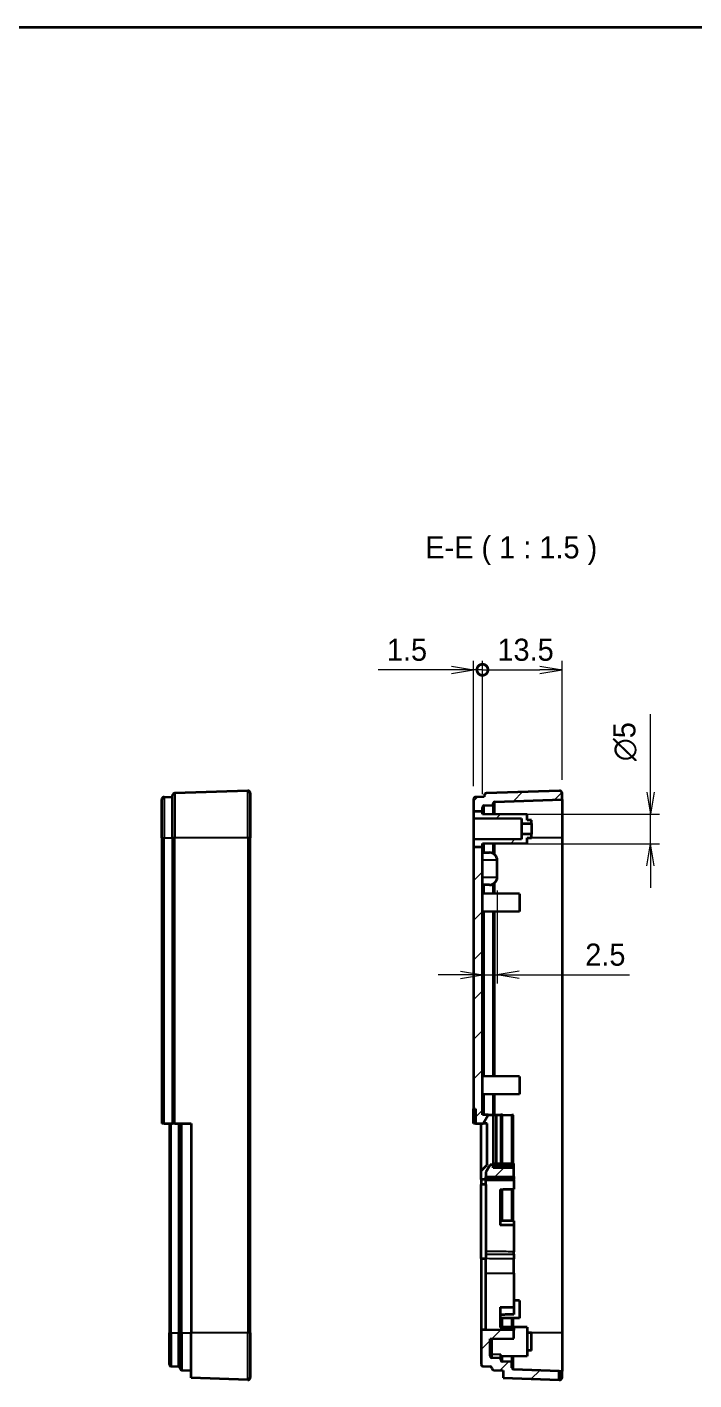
# Model space of a CAD drawing. Header units: millimetres. Extents: x 0 to 2180, y 0 to 422.
# Drawn here: x 1778.5 to 1891.6, y 192 to 421.5 of the extents above; entities that cross this region are included whole.
import ezdxf

# ---------------------------------------------------------------- set-up
doc = ezdxf.new("R2010")
doc.units = ezdxf.units.MM
doc.header["$LTSCALE"] = 1.5
doc.layers.get('Defpoints').update_dxf_attribs({"lineweight": 25})
for name, color, linetype, lineweight in [('Border (ISO)', 7, 'Continuous', 35), ('Dimension (ISO)', 7, 'Continuous', 18), ('Dimension (ISO) @ 1', 7, 'Continuous', 18), ('Hatch (ISO)', 1, 'Continuous', 18), ('Symbol (ISO)', 7, 'Continuous', 18), ('Visible (ISO)', 7, 'Continuous', 35), ('Visible Narrow (ISO)', 7, 'Continuous', 25)]:
    doc.layers.add(name, color=color, linetype=linetype, lineweight=lineweight)
doc.styles.add('Note Text (TK)', font='MS PGothic.ttf')
doc.dimstyles.new('Default - Method 1b (TK)', dxfattribs={"dimscale": 1.5, "dimtxt": 2.5, "dimasz": 2.5, "dimexe": 1, "dimexo": 1.5, "dimgap": 1, "dimtad": 1, "dimrnd": 1e-08, "dimdsep": 46, "dimtxsty": 'Note Text (TK)', "dimblk": 'OPEN', "dimcen": 0.09, "dimdle": 5, "dimclrd": 100, "dimclre": 100, "dimclrt": 7, "dimadec": 1, "dimazin": 1, "dimtfac": 1, "dimtmove": 0, "dimatfit": 3, "dimldrblk": 'OPEN', "dimfxl": 1, "dimtolj": 1, "dimlwd": -1, "dimlwe": -1, "dimarcsym": 0})
pattern_1 = [(45, (1572.25, -12), (-3.367596, 3.367596), [])]

# ---------------------------------------------------------------- blocks, each defined once
blk = doc.blocks.new('図面枠 tk図枠')
at = {"layer": 'Border (ISO)'}
blk.add_line((14.5, 289), (405.5, 289), dxfattribs=at)
blk = doc.blocks.new('_DotSmall')
at = {"color": 0, "linetype": 'ByBlock', "const_width": 0.5}
blk.add_lwpolyline([(-0.0625, 0, 1), (0.0625, 0, 1)], format="xyb", close=True, dxfattribs=at)
blk = doc.blocks.new('_Open')
at = {"color": 0, "linetype": 'ByBlock', "lineweight": -2}
for p, q in [((-1, 0.167), (0, 0)), ((-1, -0.167), (0, 0)), ((0, 0), (-1, 0))]:
    blk.add_line(p, q, dxfattribs=at)
blk = doc.blocks.new('*D186')
at = {"layer": 'Defpoints', "color": 0}
for p in [(1855.69, 312.45), (1854.19, 290.47), (1855.69, 289.11)]:
    blk.add_point(p, dxfattribs=at)
at = {"layer": 'Dimension (ISO)', "color": 100}
for p, q in [((1850.44, 312.45), (1837.98, 312.45)), ((1854.19, 292.72), (1854.19, 313.95)), ((1855.69, 312.45), (1854.19, 312.45)), ((1855.69, 291.36), (1855.69, 313.95)), ((1855.69, 312.45), (1863.19, 312.45))]:
    blk.add_line(p, q, dxfattribs=at)
at = {"layer": 'Dimension (ISO)', "color": 100, "xscale": 3.75, "yscale": 3.75, "zscale": 3.75}
blk.add_blockref('_Open', (1854.19, 312.45), dxfattribs=at)
at = {"layer": 'Dimension (ISO)', "color": 100, "xscale": 3.75, "yscale": 3.75, "zscale": 3.75, "rotation": 180}
blk.add_blockref('_DotSmall', (1855.69, 312.45), dxfattribs=at)
at = {"layer": 'Dimension (ISO)', "color": 7, "insert": (1839.48, 315.83), "char_height": 3.75, "attachment_point": 4, "style": 'Note Text (TK)'}
blk.add_mtext('\\A1;1.5', dxfattribs=at)
blk = doc.blocks.new('*D187')
at = {"layer": 'Defpoints', "color": 0}
for p in [(1869.19, 312.45), (1869.19, 291.54), (1855.69, 289.11)]:
    blk.add_point(p, dxfattribs=at)
at = {"layer": 'Dimension (ISO)', "color": 100}
for p, q in [((1855.69, 291.36), (1855.69, 313.95)), ((1855.69, 312.45), (1865.44, 312.45)), ((1869.19, 293.79), (1869.19, 313.95))]:
    blk.add_line(p, q, dxfattribs=at)
at = {"layer": 'Dimension (ISO)', "color": 100, "xscale": 3.75, "yscale": 3.75, "zscale": 3.75, "rotation": 180}
blk.add_blockref('_DotSmall', (1855.69, 312.45), dxfattribs=at)
at = {"layer": 'Dimension (ISO)', "color": 100, "xscale": 3.75, "yscale": 3.75, "zscale": 3.75}
blk.add_blockref('_Open', (1869.19, 312.45), dxfattribs=at)
at = {"layer": 'Dimension (ISO)', "color": 7, "insert": (1858.23, 315.83), "char_height": 3.75, "attachment_point": 4, "style": 'Note Text (TK)'}
blk.add_mtext('\\A1;13.5', dxfattribs=at)
blk = doc.blocks.new('*D188')
at = {"layer": 'Defpoints', "color": 0}
for p in [(1858.19, 277.26), (1855.69, 260.72), (1858.19, 260.72)]:
    blk.add_point(p, dxfattribs=at)
at = {"layer": 'Dimension (ISO)', "color": 100}
for p, q in [((1858.19, 275.01), (1858.19, 259.22)), ((1851.94, 260.72), (1848.19, 260.72)), ((1855.69, 260.72), (1858.19, 260.72)), ((1861.94, 260.72), (1880.63, 260.72))]:
    blk.add_line(p, q, dxfattribs=at)
at = {"layer": 'Dimension (ISO)', "color": 100, "xscale": 3.75, "yscale": 3.75, "zscale": 3.75}
blk.add_blockref('_Open', (1855.69, 260.72), dxfattribs=at)
at = {"layer": 'Dimension (ISO)', "color": 100, "xscale": 3.75, "yscale": 3.75, "zscale": 3.75, "rotation": 180}
blk.add_blockref('_Open', (1858.19, 260.72), dxfattribs=at)
at = {"layer": 'Dimension (ISO)', "color": 7, "insert": (1873.12, 264.1), "char_height": 3.75, "attachment_point": 4, "style": 'Note Text (TK)'}
blk.add_mtext('\\A1;2.5', dxfattribs=at)
blk = doc.blocks.new('*D189')
at = {"layer": 'Defpoints', "color": 0}
for p in [(1855.69, 287.95), (1884.19, 287.95), (1855.69, 282.95)]:
    blk.add_point(p, dxfattribs=at)
at = {"layer": 'Dimension (ISO)', "color": 100}
for p, q in [((1884.19, 291.7), (1884.19, 304.95)), ((1857.94, 287.95), (1885.69, 287.95)), ((1884.19, 282.95), (1884.19, 287.95)), ((1857.94, 282.95), (1885.69, 282.95)), ((1884.19, 279.2), (1884.19, 275.45))]:
    blk.add_line(p, q, dxfattribs=at)
at = {"layer": 'Dimension (ISO)', "color": 100, "xscale": 3.75, "yscale": 3.75, "zscale": 3.75}
for p, rotation in [((1884.19, 287.95), 270), ((1884.19, 282.95), 90)]:
    blk.add_blockref('_Open', p, dxfattribs=dict(at, rotation=rotation))
at = {"layer": 'Dimension (ISO)', "color": 7, "insert": (1879.87, 296.95), "char_height": 3.75, "attachment_point": 4, "rotation": 90, "style": 'Note Text (TK)'}
blk.add_mtext('\\A1;\\fAIGDT|b0|i0;n\\fＭＳ Ｐゴシック|b0|i0;5', dxfattribs=at)

msp = doc.modelspace()

# ---------------------------------------------------------------- hatches: boundary and pattern name
at = {"layer": 'Hatch (ISO)'}
h = msp.add_hatch(dxfattribs=at)
h.set_pattern_fill('ANSI31', color=256, scale=38.1, style=0)
h.set_pattern_definition(pattern_1)
edge = h.paths.add_edge_path()
edge.add_line((1854.1869, 288.4443), (1855.6869, 288.4443))
edge.add_line((1855.6869, 288.4443), (1855.6869, 289.1148))
edge.add_ellipse((1855.9869, 289.1148), major_axis=(-0.3, 0), ratio=1, start_angle=272, end_angle=360, ccw=False)
edge.add_line((1855.9764, 289.4146), (1857.4869, 289.4674))
edge.add_line((1857.4869, 289.4674), (1857.4869, 289.7539))
edge.add_ellipse((1857.7869, 289.7539), major_axis=(-0.3, 0), ratio=1, start_angle=272, end_angle=360, ccw=False)
edge.add_line((1857.7764, 290.0537), (1869.1869, 290.4522))
edge.add_line((1869.1869, 290.4522), (1869.1869, 291.5389))
edge.add_ellipse((1868.7869, 291.5389), major_axis=(0.4, 0), ratio=1, start_angle=0, end_angle=92)
edge.add_line((1868.7729, 291.9386), (1856.3729, 291.5056))
edge.add_ellipse((1856.3869, 291.1058), major_axis=(-0.014, 0.3998), ratio=1, start_angle=0, end_angle=88)
edge.add_line((1855.9869, 291.1058), (1855.9869, 290.9159))
edge.add_line((1855.9869, 290.9159), (1854.5729, 290.8665))
edge.add_ellipse((1854.5869, 290.4668), major_axis=(-0.014, 0.3998), ratio=1, start_angle=0, end_angle=88)
edge.add_line((1854.1869, 290.4668), (1854.1869, 288.4443))
h = msp.add_hatch(dxfattribs=at)
h.set_pattern_fill('ANSI31', color=256, scale=38.1, style=0)
h.set_pattern_definition(pattern_1)
h.paths.add_polyline_path([(1855.6869, 287.9531), (1855.6869, 288.4443), (1854.1869, 288.4443), (1854.1869, 287.2738), (1862.2869, 287.2031), (1862.2869, 286.3679), (1863.9869, 286.3531), (1863.9869, 286.947), (1863.2869, 286.9531), (1863.2869, 287.8867)])
h = msp.add_hatch(dxfattribs=at)
h.set_pattern_fill('ANSI31', color=256, scale=38.1, style=0)
h.set_pattern_definition(pattern_1)
h.paths.add_polyline_path([(1854.1869, 282.419), (1855.6869, 282.419), (1855.6869, 282.9531), (1863.2869, 283.0194), (1863.2869, 283.9531), (1863.9869, 283.9592), (1863.9869, 284.5531), (1862.2869, 284.5382), (1862.2869, 283.7031), (1854.1869, 283.6324)])
h = msp.add_hatch(dxfattribs=at)
h.set_pattern_fill('ANSI31', color=256, scale=38.1, style=0)
h.set_pattern_definition(pattern_1)
h.paths.add_polyline_path([(1854.1869, 282.419), (1854.1869, 237.9557), (1854.4869, 237.9531), (1854.4869, 235.4941), (1855.8377, 235.4823), (1856.6819, 236.9444), (1855.6869, 236.9531), (1855.6869, 282.419)])
h = msp.add_hatch(dxfattribs=at)
h.set_pattern_fill('ANSI31', color=256, scale=38.1, style=0)
h.set_pattern_definition(pattern_1)
h.paths.add_polyline_path([(1856.2869, 226.4531), (1860.9869, 226.4941), (1860.9869, 227.9182), (1857.4869, 227.9487), (1857.4869, 228.4531), (1856.9869, 228.4531), (1856.2869, 227.2406)])
h = msp.add_hatch(dxfattribs=at)
h.set_pattern_fill('ANSI31', color=256, scale=38.1, style=0)
h.set_pattern_definition(pattern_1)
edge = h.paths.add_edge_path()
edge.add_line((1859.1869, 192.3023), (1868.6869, 191.9705))
edge.add_line((1868.6869, 191.9705), (1868.6869, 193.4714))
edge.add_line((1868.6869, 193.4714), (1860.9764, 193.7407))
edge.add_ellipse((1860.9869, 194.0405), major_axis=(-0.0105, -0.2998), ratio=1, start_angle=272, end_angle=360, ccw=False)
edge.add_line((1860.6869, 194.0405), (1860.6869, 195.0333))
edge.add_line((1860.6869, 195.0333), (1859.0764, 195.0896))
edge.add_ellipse((1859.0869, 195.3894), major_axis=(-0.0105, -0.2998), ratio=1, start_angle=272, end_angle=360, ccw=False)
edge.add_line((1858.7869, 195.3894), (1858.7869, 195.6887))
edge.add_line((1858.7869, 195.6887), (1857.2764, 195.7415))
edge.add_ellipse((1857.2869, 196.0413), major_axis=(-0.0105, -0.2998), ratio=1, start_angle=272, end_angle=360, ccw=False)
edge.add_line((1856.9869, 196.0413), (1856.9869, 198.9531))
edge.add_line((1856.9869, 198.9531), (1860.9869, 198.988))
edge.add_line((1860.9869, 198.988), (1860.9869, 200.412))
edge.add_line((1860.9869, 200.412), (1856.2869, 200.4531))
edge.add_line((1856.2869, 200.4531), (1855.4869, 200.4461))
edge.add_line((1855.4869, 200.4461), (1855.4869, 194.5928))
edge.add_ellipse((1855.7869, 194.5928), major_axis=(-0.3, 0), ratio=1, start_angle=0, end_angle=88)
edge.add_line((1855.7764, 194.293), (1856.9973, 194.2503))
edge.add_ellipse((1856.9869, 193.9505), major_axis=(0.0105, 0.2998), ratio=1, start_angle=272, end_angle=360, ccw=False)
edge.add_line((1857.2869, 193.9505), (1857.2869, 193.9409))
edge.add_ellipse((1857.5869, 193.9409), major_axis=(-0.3, 0), ratio=1, start_angle=0, end_angle=88)
edge.add_line((1857.5764, 193.6411), (1859.1869, 193.5848))
edge.add_line((1859.1869, 193.5848), (1859.1869, 192.3023))

# ---------------------------------------------------------------- linework, layer by layer
at = {"layer": 'Visible (ISO)'}
for p, q in [((1815.8995, 291.9386), (1803.4995, 291.5056)), ((1816.3135, 291.5389), (1816.3135, 283.9531)), ((1868.7729, 291.9386), (1856.3729, 291.5056)), ((1869.1869, 290.4522), (1869.1869, 291.5389)), ((1801.3135, 283.9531), (1801.3135, 290.4668)), ((1801.6995, 290.8665), (1803.1135, 290.9159)), ((1803.1135, 283.9531), (1803.1135, 291.1058)), ((1854.1869, 290.4668), (1854.1869, 288.4443)), ((1855.9869, 290.9159), (1854.5729, 290.8665)), ((1855.9764, 289.4146), (1857.4869, 289.4674)), ((1855.9869, 291.1058), (1855.9869, 290.9159)), ((1857.4869, 289.4674), (1857.4869, 289.7539)), ((1857.4869, 289.4674), (1857.4869, 287.9374)), ((1857.7764, 290.0537), (1869.1869, 290.4522)), ((1869.1869, 290.4522), (1869.1869, 283.9531)), ((1854.1869, 288.4443), (1855.6869, 288.4443)), ((1854.1869, 288.4443), (1854.1869, 287.2738)), ((1854.1869, 287.2738), (1862.2869, 287.2031)), ((1854.1869, 287.2738), (1854.1869, 283.6324)), ((1855.6869, 288.4443), (1855.6869, 289.1148)), ((1855.6869, 287.9531), (1855.6869, 288.4443)), ((1863.2869, 287.8867), (1855.6869, 287.9531)), ((1862.2869, 287.2031), (1862.2869, 286.3679)), ((1863.2869, 286.9531), (1863.2869, 287.8867)), ((1863.9869, 286.947), (1863.2869, 286.9531)), ((1863.9869, 286.3531), (1863.9869, 286.947)), ((1862.2869, 286.3679), (1863.9869, 286.3531)), ((1862.2869, 286.3679), (1862.2869, 284.5382)), ((1863.9869, 286.3531), (1863.9869, 284.5531)), ((1801.3135, 283.9531), (1801.3135, 235.4967)), ((1803.1135, 283.9531), (1803.1135, 235.481)), ((1816.3135, 199.9531), (1816.3135, 283.9531)), ((1862.2869, 283.7031), (1854.1869, 283.6324)), ((1854.1869, 283.6324), (1854.1869, 282.419)), ((1854.1869, 282.419), (1854.1869, 237.9557)), ((1854.1869, 282.419), (1855.6869, 282.419)), ((1855.6869, 282.9531), (1863.2869, 283.0194)), ((1855.6869, 282.419), (1855.6869, 282.9531)), ((1855.6869, 236.9531), (1855.6869, 282.419)), ((1857.4869, 282.9688), (1857.4869, 281.2958)), ((1863.9869, 284.5531), (1862.2869, 284.5382)), ((1862.2869, 284.5382), (1862.2869, 283.7031)), ((1863.2869, 283.9531), (1863.9869, 283.9592)), ((1863.2869, 283.0194), (1863.2869, 283.9531)), ((1863.9869, 283.9592), (1863.9869, 284.5531)), ((1869.1869, 283.9531), (1869.1869, 199.9531)), ((1855.6869, 281.4531), (1856.8982, 281.4425)), ((1858.1869, 277.2636), (1858.1869, 280.1425)), ((1856.8982, 275.9636), (1855.6869, 275.9531)), ((1857.4869, 276.1103), (1857.4869, 274.4923)), ((1861.9869, 274.4531), (1855.6869, 274.508)), ((1861.9869, 274.4531), (1861.9869, 271.4531)), ((1861.9869, 271.4531), (1855.6869, 271.3981)), ((1857.4869, 271.4138), (1857.4869, 243.4923)), ((1861.9869, 243.4531), (1855.6869, 243.508)), ((1861.9869, 243.4531), (1861.9869, 240.4531)), ((1861.9869, 240.4531), (1855.6869, 240.3981)), ((1857.4869, 240.4138), (1857.4869, 236.9374)), ((1854.1869, 237.9557), (1854.4869, 237.9531)), ((1854.1869, 236.9531), (1854.1869, 237.9557)), ((1854.1869, 235.4967), (1854.1869, 236.9531)), ((1854.4869, 237.9531), (1854.4869, 235.4941)), ((1856.6819, 236.9444), (1855.6869, 236.9531)), ((1855.8377, 235.4823), (1856.6819, 236.9444)), ((1856.6819, 236.9444), (1857.4869, 236.9374)), ((1857.4869, 236.9374), (1857.4869, 228.4531)), ((1857.4869, 236.9374), (1857.9869, 236.933)), ((1857.9869, 236.933), (1858.7869, 236.926)), ((1857.9869, 236.933), (1857.9869, 228.723)), ((1859.0764, 236.9235), (1858.7869, 236.926)), ((1858.7869, 236.926), (1858.7869, 228.7149)), ((1859.0764, 236.9235), (1860.6869, 236.9094)), ((1860.9764, 236.9069), (1860.6869, 236.9094)), ((1860.6869, 236.9094), (1860.6869, 228.6957)), ((1801.6995, 235.4933), (1801.3135, 235.4967)), ((1801.6995, 235.4933), (1803.1135, 235.481)), ((1802.6135, 235.4854), (1802.6135, 199.9531)), ((1803.4995, 235.4776), (1803.1135, 235.481)), ((1803.4995, 235.4776), (1806.3135, 235.4531)), ((1804.4135, 235.4696), (1804.4135, 199.9531)), ((1806.3135, 235.4531), (1806.3135, 199.9531)), ((1854.4869, 235.4941), (1854.1869, 235.4967)), ((1854.4869, 235.4941), (1855.8377, 235.4823)), ((1855.4869, 227.4531), (1855.4869, 235.4854)), ((1856.4869, 235.4766), (1855.8377, 235.4823)), ((1856.4869, 228.4531), (1856.4869, 235.4766)), ((1855.4869, 227.4531), (1856.4869, 228.4531)), ((1855.4869, 225.9803), (1855.4869, 227.4531)), ((1856.9869, 228.4531), (1856.2869, 227.2406)), ((1856.2869, 227.2406), (1856.2869, 226.4531)), ((1857.4869, 228.4531), (1856.9869, 228.4531)), ((1857.4869, 228.7281), (1860.9869, 228.6926)), ((1857.4869, 227.9487), (1857.4869, 228.4531)), ((1860.9869, 227.9182), (1857.4869, 227.9487)), ((1860.9869, 228.4247), (1860.9869, 228.6926)), ((1860.9869, 228.2591), (1860.9869, 228.4247)), ((1860.9869, 227.9182), (1860.9869, 228.2591)), ((1860.9869, 226.4941), (1860.9869, 227.9182)), ((1856.2869, 225.973), (1855.4869, 225.9803)), ((1855.4869, 225.9803), (1855.4869, 225.125)), ((1855.4869, 212.5881), (1855.4869, 225.125)), ((1856.2869, 226.4531), (1860.9869, 226.4941)), ((1856.2869, 226.0042), (1856.2869, 226.4531)), ((1856.2869, 226.0042), (1856.2869, 225.9754)), ((1856.2869, 225.973), (1856.2869, 225.9754)), ((1856.2869, 225.1196), (1856.2869, 225.973)), ((1856.2869, 225.8662), (1860.9869, 225.9102)), ((1856.2869, 225.1196), (1856.2869, 212.5865)), ((1860.9869, 226.4941), (1860.9869, 226.0472)), ((1860.9869, 225.9102), (1860.9869, 226.0472)), ((1860.9869, 225.9102), (1860.9869, 224.3265)), ((1858.6869, 224.3011), (1858.6869, 218.239)), ((1858.7869, 224.3022), (1858.7869, 218.9863)), ((1860.6869, 224.3232), (1860.6869, 218.9618)), ((1860.9869, 218.9579), (1860.9869, 218.2296)), ((1860.9869, 218.2296), (1860.9869, 213.7252)), ((1860.9869, 213.2838), (1860.9869, 213.7252)), ((1855.4869, 212.5881), (1855.4869, 200.4461)), ((1856.2869, 210.1102), (1856.2869, 212.5865)), ((1860.9869, 213.2838), (1860.9869, 212.5186)), ((1860.9869, 210.087), (1860.9869, 212.5186)), ((1856.2869, 200.4531), (1856.2869, 210.1102)), ((1860.9869, 210.087), (1860.9869, 204.3385)), ((1858.6869, 204.3416), (1858.6869, 200.8416)), ((1861.9869, 205.4531), (1860.9869, 205.4618)), ((1860.9869, 204.3385), (1860.9869, 203.0625)), ((1861.9869, 205.4531), (1861.9869, 202.4531)), ((1861.9869, 202.4531), (1858.6869, 202.4243)), ((1858.7869, 202.4251), (1858.7869, 200.9374)), ((1860.6869, 202.4417), (1860.6869, 200.9208)), ((1802.6135, 194.5928), (1802.6135, 199.9531)), ((1804.4135, 193.9409), (1804.4135, 199.9531)), ((1806.3135, 192.3023), (1806.3135, 199.9531)), ((1816.3135, 199.9531), (1816.3135, 192.3673)), ((1856.2869, 200.4531), (1855.4869, 200.4461)), ((1855.4869, 200.4461), (1855.4869, 194.5928)), ((1860.9869, 200.412), (1856.2869, 200.4531)), ((1863.2869, 200.8981), (1858.6869, 200.9382)), ((1860.9869, 200.8184), (1860.9869, 200.412)), ((1860.9869, 198.988), (1860.9869, 200.412)), ((1863.2869, 200.8981), (1863.2869, 196.008)), ((1863.9869, 199.947), (1863.2869, 199.9531)), ((1863.9869, 196.9592), (1863.9869, 199.947)), ((1869.1869, 199.9531), (1869.1869, 193.454)), ((1856.9869, 198.9531), (1860.9869, 198.988)), ((1856.9869, 196.0413), (1856.9869, 198.9531)), ((1858.7869, 195.6887), (1857.2764, 195.7415)), ((1858.7869, 195.6939), (1858.7869, 196.2586)), ((1863.2869, 196.008), (1858.7869, 195.9688)), ((1858.7869, 195.6887), (1858.7869, 195.6939)), ((1858.7869, 195.3894), (1858.7869, 195.6887)), ((1860.6869, 195.9854), (1860.6869, 195.0333)), ((1863.9869, 196.9592), (1863.2869, 196.9531)), ((1802.903, 194.293), (1804.124, 194.2503)), ((1804.703, 193.6411), (1806.3135, 193.5848)), ((1855.7764, 194.293), (1856.9973, 194.2503)), ((1857.2869, 193.9505), (1857.2869, 193.9409)), ((1857.5764, 193.6411), (1859.1869, 193.5848)), ((1860.6869, 195.0333), (1859.0764, 195.0896)), ((1859.1869, 193.5848), (1859.1869, 192.3023)), ((1860.6869, 194.0405), (1860.6869, 195.0333)), ((1868.6869, 193.4714), (1860.9764, 193.7407)), ((1868.6869, 191.9705), (1868.6869, 193.4714)), ((1868.6869, 193.4714), (1868.8008, 193.4675)), ((1868.8008, 193.4675), (1869.1869, 193.454)), ((1869.1869, 192.3673), (1869.1869, 193.454)), ((1815.8995, 191.9675), (1806.3135, 192.3023)), ((1859.1869, 192.3023), (1868.6869, 191.9705)), ((1868.6869, 191.9705), (1868.7729, 191.9675))]:
    msp.add_line(p, q, dxfattribs=at)
for centre, radius, start, end in [((1815.9135, 291.5389), 0.4, 0, 92), ((1868.7869, 291.5389), 0.4, 0, 92), ((1801.7135, 290.4668), 0.4, 92, 180), ((1803.5135, 291.1058), 0.4, 92, 180), ((1854.5869, 290.4668), 0.4, 92, 180), ((1855.9869, 289.1148), 0.3, 92, 180), ((1856.3869, 291.1058), 0.4, 92, 180), ((1857.7869, 289.7539), 0.3, 92, 180), ((1856.8869, 280.1425), 1.3, 0, 89.5), ((1856.8869, 277.2636), 1.3, 270.5, 0), ((1857.2869, 196.0413), 0.3, 180, 268), ((1859.0869, 195.3894), 0.3, 180, 268), ((1802.9135, 194.5928), 0.3, 180, 268), ((1804.1135, 193.9505), 0.3, 0, 88), ((1804.7135, 193.9409), 0.3, 180, 268), ((1855.7869, 194.5928), 0.3, 180, 268), ((1856.9869, 193.9505), 0.3, 0, 88), ((1857.5869, 193.9409), 0.3, 180, 268), ((1860.9869, 194.0405), 0.3, 180, 268), ((1815.9135, 192.3673), 0.4, 268, 0), ((1868.7869, 192.3673), 0.4, 268, 0)]:
    msp.add_arc(centre, radius, start, end, dxfattribs=at)
for points in [[(1856.2869, 225.1196), (1855.8869, 225.1223), (1855.4869, 225.125)], [(1858.6869, 224.3011), (1859.8363, 224.3138), (1860.9869, 224.3265)], [(1860.9869, 218.9579), (1859.8377, 218.9728), (1858.6869, 218.9876)], [(1860.9869, 218.2296), (1859.8363, 218.2343), (1858.6869, 218.239)], [(1855.4869, 212.5881), (1855.8869, 212.5873), (1856.2869, 212.5865)], [(1858.6869, 204.3416), (1859.8362, 204.34), (1860.9869, 204.3385)], [(1860.9869, 203.0625), (1859.8379, 203.0464), (1858.6869, 203.0302)], [(1860.9869, 200.8184), (1859.8362, 200.83), (1858.6869, 200.8416)]]:
    msp.add_open_spline(points, degree=2, dxfattribs=at)
at = {"layer": 'Visible Narrow (ISO)'}
for p, q in [((1815.8995, 283.9531), (1815.8995, 291.9386)), ((1801.6995, 290.8665), (1801.6995, 283.9531)), ((1803.4995, 291.5056), (1803.4995, 283.9531)), ((1855.9764, 287.9505), (1855.9764, 289.4146)), ((1857.7764, 287.9348), (1857.7764, 290.0537)), ((1801.3135, 283.9531), (1801.6995, 283.9531)), ((1801.6995, 235.4933), (1801.6995, 283.9531)), ((1801.6995, 283.9531), (1803.1135, 283.9531)), ((1803.4995, 283.9531), (1803.1135, 283.9531)), ((1803.4995, 235.4776), (1803.4995, 283.9531)), ((1815.8995, 283.9531), (1803.4995, 283.9531)), ((1816.3135, 283.9531), (1815.8995, 283.9531)), ((1815.8995, 283.9531), (1815.8995, 199.9531)), ((1855.9764, 281.4505), (1855.9764, 282.9556)), ((1857.7764, 281.0906), (1857.7764, 282.9713)), ((1869.1869, 283.9531), (1863.2869, 283.9531)), ((1858.1869, 280.1425), (1855.6869, 280.1549)), ((1855.6869, 277.2512), (1858.1869, 277.2636)), ((1855.9764, 274.5055), (1855.9764, 275.9556)), ((1857.7764, 274.4898), (1857.7764, 276.3156)), ((1855.9764, 243.5055), (1855.9764, 271.4006)), ((1857.7764, 243.4898), (1857.7764, 271.4163)), ((1855.9764, 236.9505), (1855.9764, 240.4006)), ((1857.7764, 236.9348), (1857.7764, 240.4163)), ((1854.1869, 236.9531), (1854.4869, 236.9531)), ((1859.0764, 228.712), (1859.0764, 236.9235)), ((1860.9764, 228.6927), (1860.9764, 236.9069)), ((1802.903, 199.9531), (1802.903, 235.4828)), ((1804.124, 235.4722), (1804.124, 199.9531)), ((1804.703, 199.9531), (1804.703, 235.4671)), ((1859.0764, 218.9826), (1859.0764, 224.3054)), ((1860.9764, 218.9581), (1860.9764, 224.3264)), ((1859.0764, 200.9348), (1859.0764, 202.4277)), ((1860.9764, 200.9182), (1860.9764, 202.4442)), ((1802.6135, 199.9531), (1802.903, 199.9531)), ((1802.903, 199.9531), (1802.903, 194.293)), ((1802.903, 199.9531), (1804.124, 199.9531)), ((1804.4135, 199.9531), (1804.124, 199.9531)), ((1804.124, 194.2503), (1804.124, 199.9531)), ((1804.703, 199.9531), (1804.4135, 199.9531)), ((1804.703, 199.9531), (1804.703, 193.6411)), ((1804.703, 199.9531), (1806.3135, 199.9531)), ((1815.8995, 199.9531), (1806.3135, 199.9531)), ((1816.3135, 199.9531), (1815.8995, 199.9531)), ((1815.8995, 191.9675), (1815.8995, 199.9531)), ((1869.1869, 199.9531), (1863.2869, 199.9531)), ((1857.2842, 198.9557), (1857.2842, 196.3007)), ((1857.2764, 195.7415), (1857.2764, 195.7424)), ((1859.0764, 195.0896), (1859.0764, 195.9713)), ((1860.9764, 193.7407), (1860.9764, 195.9879)), ((1868.8008, 193.4675), (1868.8008, 192.3673)), ((1868.8008, 192.3673), (1868.6869, 192.3713)), ((1868.8008, 192.3673), (1869.1869, 192.3673))]:
    msp.add_line(p, q, dxfattribs=at)
for centre, major_axis, ratio, start_param, end_param in [((1857.2869, 196.0421), (-0.3, 0), 0.86184397, 4.72111563, 6.28318531), ((1857.2869, 196.0421), (-0.3, 0), 0.99978434, 0, 1.53588974), ((1857.2869, 196.0421), (-0.01, -0.2998), 0.07370831, 3.67507807, 6.26237268), ((1868.7869, 192.3673), (-0.014, -0.3998), 0.03487826, 0, 1.5720143)]:
    msp.add_ellipse(centre, major_axis=major_axis, ratio=ratio, start_param=start_param, end_param=end_param, dxfattribs=at)
for points, knots in [([(1857.4869, 228.4602), (1858.0702, 228.4543), (1858.6536, 228.4483), (1859.237, 228.4424), (1859.8203, 228.4365), (1860.4036, 228.4306), (1860.9869, 228.4247)], [0.250012826, 0.250012826, 0.250012826, 0.250012826, 0.425032207, 0.425032207, 0.425032207, 0.600030794, 0.600030794, 0.600030794, 0.600030794]), ([(1860.9869, 228.2591), (1860.4041, 228.2645), (1859.8214, 228.2699), (1859.2387, 228.2752), (1858.6548, 228.2806), (1858.0708, 228.286), (1857.4869, 228.2913)], [0.550054778, 0.550054778, 0.550054778, 0.550054778, 0.724879899, 0.724879899, 0.724879899, 0.90007001, 0.90007001, 0.90007001, 0.90007001]), ([(1860.9869, 226.0472), (1860.2031, 226.0401), (1859.4194, 226.0329), (1858.6356, 226.0257), (1857.8527, 226.0186), (1857.0698, 226.0114), (1856.2869, 226.0042)], [-0.870048839, -0.870048839, -0.870048839, -0.870048839, -0.634911518, -0.634911518, -0.634911518, -0.400027861, -0.400027861, -0.400027861, -0.400027861]), ([(1860.9869, 213.7252), (1860.6783, 213.7268), (1860.3696, 213.7284), (1859.586, 213.7325), (1859.111, 213.7349), (1858.636, 213.7374), (1858.1611, 213.7398), (1857.6862, 213.7422), (1856.9032, 213.7463), (1856.595, 213.7479), (1856.2869, 213.7495)], [0.049922245, 0.049922245, 0.049922245, 0.049922245, 0.142512036, 0.142512036, 0.285024071, 0.285024071, 0.285024071, 0.427491497, 0.427491497, 0.519946356, 0.519946356, 0.519946356, 0.519946356]), ([(1856.2869, 213.3072), (1856.595, 213.3057), (1856.9032, 213.3041), (1857.6862, 213.3002), (1858.1611, 213.2979), (1858.636, 213.2955), (1859.111, 213.2931), (1859.586, 213.2907), (1860.3696, 213.2868), (1860.6783, 213.2853), (1860.9869, 213.2838)], [-0.519946356, -0.519946356, -0.519946356, -0.519946356, -0.427491497, -0.427491497, -0.285024071, -0.285024071, -0.285024071, -0.142512036, -0.142512036, -0.049922245, -0.049922245, -0.049922245, -0.049922245]), ([(1860.9869, 212.5186), (1860.2031, 212.5231), (1859.4194, 212.5276), (1858.6356, 212.5321), (1857.8527, 212.5366), (1857.0698, 212.5411), (1856.2869, 212.5456)], [0.400027847, 0.400027847, 0.400027847, 0.400027847, 0.635165168, 0.635165168, 0.635165168, 0.870048825, 0.870048825, 0.870048825, 0.870048825]), ([(1856.2869, 210.1102), (1857.0698, 210.1063), (1857.8527, 210.1025), (1858.6356, 210.0986), (1859.4194, 210.0948), (1860.2031, 210.0909), (1860.9869, 210.087)], [-0.870048825, -0.870048825, -0.870048825, -0.870048825, -0.635165168, -0.635165168, -0.635165168, -0.400027847, -0.400027847, -0.400027847, -0.400027847]), ([(1857.2764, 195.7424), (1857.2824, 195.7422), (1857.2883, 195.742), (1857.498, 195.735), (1857.7017, 195.7284), (1857.9054, 195.7218), (1858.1992, 195.7123), (1858.4931, 195.703), (1858.7869, 195.6939)], [-0.632612721, -0.632612721, -0.632612721, -0.632612721, -0.630820399, -0.630820399, -0.569506275, -0.569506275, -0.569506275, -0.481055756, -0.481055756, -0.481055756, -0.481055756]), ([(1858.7869, 196.2586), (1858.4957, 196.2665), (1858.2045, 196.2745), (1857.9132, 196.2827), (1857.7095, 196.2884), (1857.5058, 196.2943), (1857.2962, 196.3003), (1857.2902, 196.3005), (1857.2842, 196.3007)], [0.48184367, 0.48184367, 0.48184367, 0.48184367, 0.569506275, 0.569506275, 0.569506275, 0.630820399, 0.630820399, 0.632612721, 0.632612721, 0.632612721, 0.632612721])]:
    msp.add_open_spline(points, degree=3, knots=knots, dxfattribs=at)

# ---------------------------------------------------------------- block references
at = {"xscale": 1.5, "yscale": 1.5, "zscale": 1.5}
msp.add_blockref('図面枠 tk図枠', (1572.25, -12), dxfattribs=at)

# ---------------------------------------------------------------- texts
at = {"layer": 'Symbol (ISO)', "color": 7, "insert": (1845.9846, 330.2221), "char_height": 3.75, "attachment_point": 7, "style": 'Note Text (TK)'}
msp.add_mtext('E-E ( 1 : 1.5 )', dxfattribs=at)

# ---------------------------------------------------------------- dimensions: what is measured, and where the dimension line sits
at = {"layer": 'Dimension (ISO) @ 1', "color": 100}
for base, p1, p2, override, picture, middle in [((1855.6869, 312.4531), (1854.1869, 290.4668), (1855.6869, 289.1148), {"dimscale": 1, "dimtxt": 3.75, "dimasz": 3.75, "dimexe": 1.5, "dimexo": 2.25, "dimgap": 1.5, "dimdec": 2, "dimblk1": 'Open', "dimblk2": 'DotSmall', "dimsah": 1, "dimcen": 0.135, "dimdle": 0, "dimtol": 0, "dimlim": 0, "dimtp": 0, "dimtm": 0, "dimtdec": 2, "dimtix": 0, "dimtofl": 1, "dimtmove": 0, "dimatfit": 1}, '*D186', (1842.3318, 312.4531)), ((1869.1869, 312.4531), (1855.6869, 289.1148), (1869.1869, 291.5389), {"dimscale": 1, "dimtxt": 3.75, "dimasz": 3.75, "dimexe": 1.5, "dimexo": 2.25, "dimgap": 1.5, "dimdec": 2, "dimblk1": 'DotSmall', "dimblk2": 'Open', "dimsah": 1, "dimcen": 0.135, "dimdle": 0, "dimtol": 0, "dimlim": 0, "dimtp": 0, "dimtm": 0, "dimtdec": 2, "dimtix": 0, "dimtofl": 0, "dimtmove": 0, "dimatfit": 1}, '*D187', (1862.4519, 312.4531))]:
    dim = msp.add_linear_dim(base=base, p1=p1, p2=p2, angle=180, dimstyle='Default - Method 1b (TK)', override=override, dxfattribs=at)
    dim.commit()
    dim.dimension.update_dxf_attribs({"geometry": picture, "text_midpoint": middle, "dimtype": 160})
dim = msp.add_linear_dim(base=(1884.1869, 287.9531), p1=(1855.6869, 282.9531), p2=(1855.6869, 287.9531), angle=90, text='\\fAIGDT|b0|i0;n\\fＭＳ Ｐゴシック|b0|i0;<>', dimstyle='Default - Method 1b (TK)', override={"dimscale": 1, "dimtxt": 3.75, "dimasz": 3.75, "dimexe": 1.5, "dimexo": 2.25, "dimgap": 1.5, "dimdec": 2, "dimcen": 0.135, "dimtol": 0, "dimlim": 0, "dimtp": 0, "dimtm": 0, "dimtdec": 2, "dimtix": 0, "dimtofl": 1, "dimtmove": 0, "dimatfit": 1}, dxfattribs=at)
dim.commit()
dim.dimension.update_dxf_attribs({"geometry": '*D189', "text_midpoint": (1884.1869, 300.2035), "dimtype": 160})
dim = msp.add_linear_dim(base=(1858.1869, 260.7209), p1=(1855.6869, 260.7209), p2=(1858.1869, 277.2636), dimstyle='Default - Method 1b (TK)', override={"dimscale": 1, "dimtxt": 3.75, "dimasz": 3.75, "dimexe": 1.5, "dimexo": 2.25, "dimgap": 1.5, "dimdec": 2, "dimcen": 0.135, "dimse1": 1, "dimtol": 0, "dimlim": 0, "dimtp": 0, "dimtm": 0, "dimtdec": 2, "dimtix": 0, "dimtofl": 1, "dimtmove": 0, "dimatfit": 1}, dxfattribs=at)
dim.commit()
dim.dimension.update_dxf_attribs({"geometry": '*D188', "text_midpoint": (1876.1235, 260.7209), "dimtype": 160})

doc.saveas('drawing.dxf')
